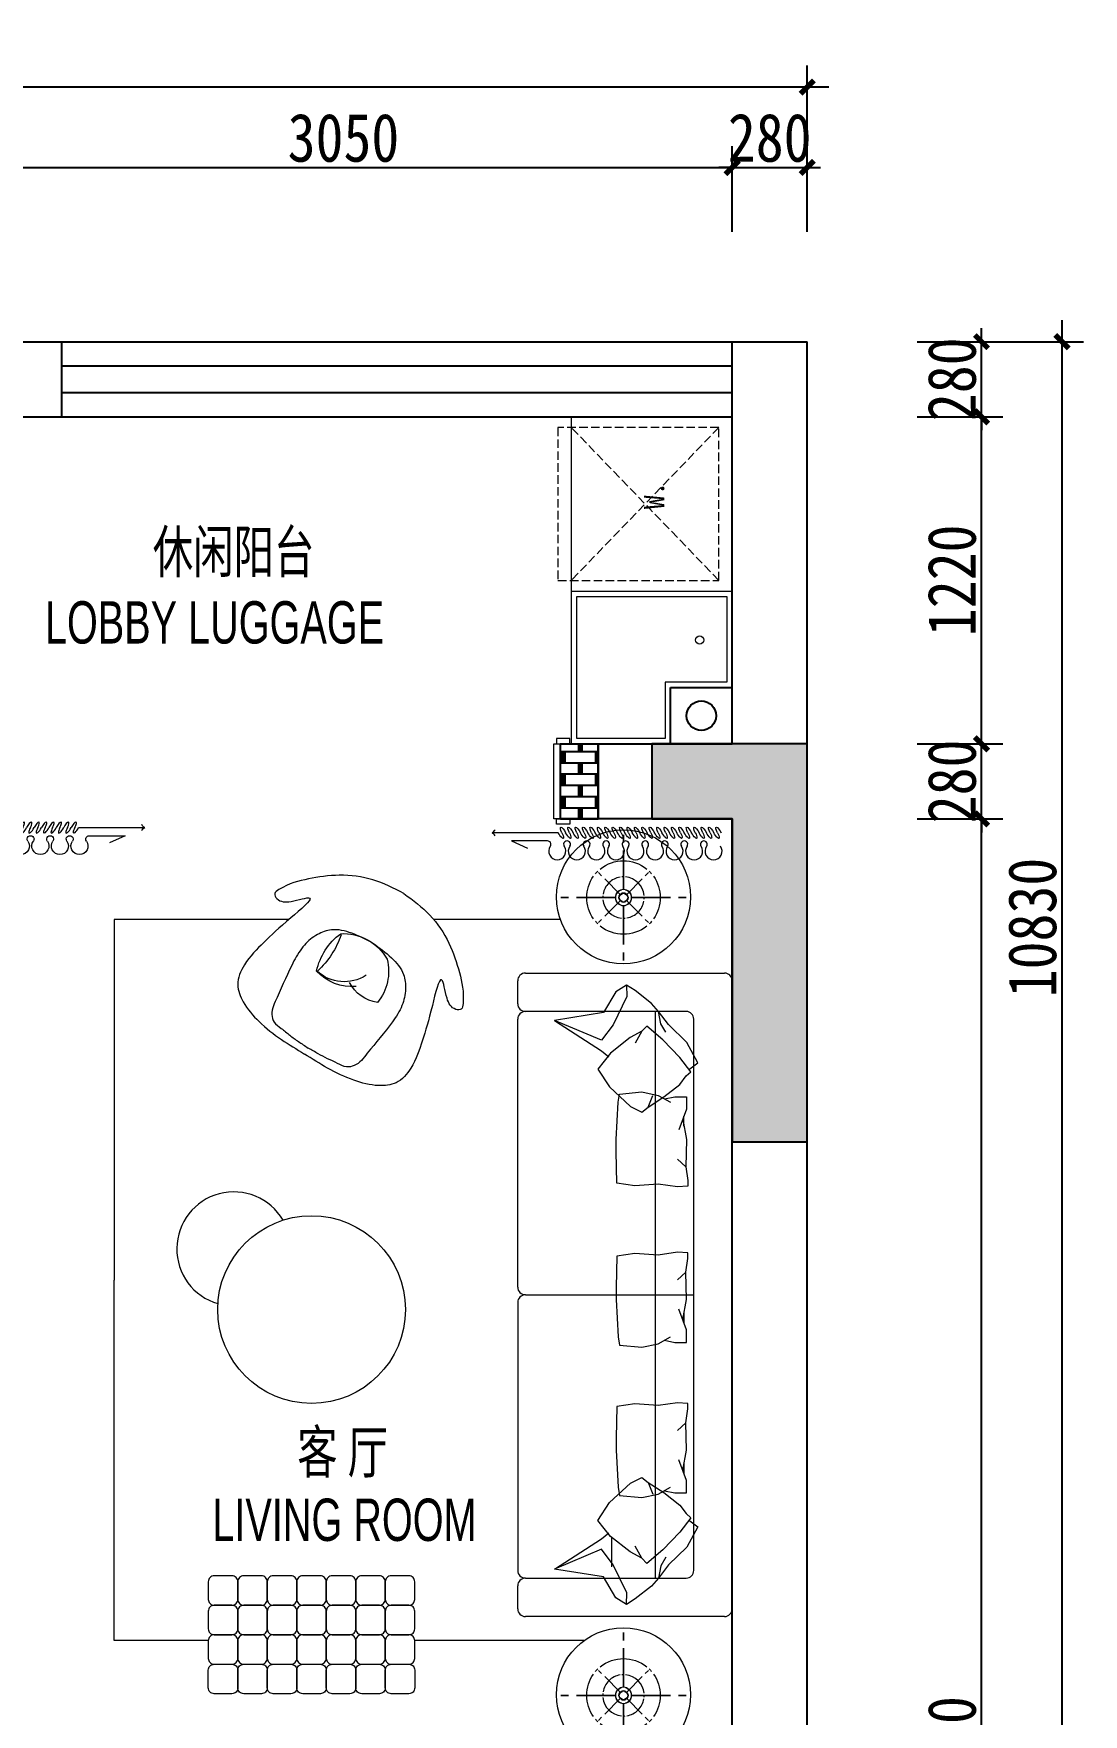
# Model space of a CAD drawing. Header units: millimetres. Extents: x 104198 to 1296755, y -81101 to 81453.
# Drawn here: x 608302 to 612218, y 13890 to 20159 of the extents above; entities that cross this region are included whole.
import ezdxf

# ---------------------------------------------------------------- set-up
doc = ezdxf.new("R2010")
doc.units = ezdxf.units.MM
doc.header["$PDMODE"] = 3
doc.linetypes.add('DASH', pattern=[8.89, 6.35, -2.54])
doc.layers.get('Defpoints').update_dxf_attribs({"color": 250})
for name, color, linetype, lineweight in [('01-PL-墙体柱子', 7, 'Continuous', 35), ('1-洁具', 31, 'Continuous', 15), ('1-活动家具', 51, 'Continuous', 20), ('1-门套', 3, 'Continuous', 13), ('P★01 活动家具', 51, 'Continuous', 0), ('平面文字', 2, 'Continuous', 0)]:
    doc.layers.add(name, color=color, linetype=linetype, lineweight=lineweight)
for name, color, linetype in [('30-PL-平面文字说明', 1, 'Continuous'), ('P-新砌墙体填充', 8, 'Continuous'), ('墙体', 7, 'Continuous'), ('窗户', 1, 'Continuous')]:
    doc.layers.add(name, color=color, linetype=linetype)
doc.styles.add('ROMANT', font='', dxfattribs={"width": 0.7})
doc.styles.add('新宋体', font='', dxfattribs={"width": 0.85})
doc.styles.get('ROMANT').set_extended_font_data('SimSun')
doc.styles.get('新宋体').set_extended_font_data('NSimSun')
doc.dimstyles.new('平面外部尺寸', dxfattribs={"dimtxt": 180, "dimasz": 50, "dimexe": 80, "dimexo": 60, "dimgap": 20, "dimtad": 1, "dimdec": 0, "dimtxsty": '新宋体', "dimblk": 'ARCHTICK', "dimcen": 2.5, "dimdle": 80, "dimclrd": 8, "dimclre": 8, "dimclrt": 1, "dimadec": 0, "dimazin": 0, "dimtfac": 1, "dimtdec": 0, "dimtix": 1, "dimtmove": 2, "dimatfit": 3, "dimldrblk": 'DOT', "dimfxl": 1, "dimarcsym": 0})

# ---------------------------------------------------------------- blocks, each defined once
blk = doc.blocks.new('A$C58F722EE')
at = {"layer": '1-活动家具', "color": 45}
for points in [[(328.7, 525.8), (326.8, 530), (303.4, 561.2), (224.2, 518.1), (153.9, 445.6), (102.7, 406.5)], [(476.2, 366.8), (436.9, 428.2), (387.8, 490.7), (354.6, 515.3), (338.7, 533.3), (282.2, 490.7), (213.5, 423.3), (159.5, 361.9), (180.3, 342.3), (227, 315.3)], [(184, 435.5), (150.5, 415.5), (102.7, 406.5), (71.4, 379.8), (21.2, 316.2), (0, 281.6), (25.7, 240.4), (107.1, 192.4), (137.5, 0), (256.5, 184.6), (279.5, 213.2)], [(180.3, 342.3), (204.9, 295.7), (265, 219.6), (327.6, 169.3), (397.6, 215.9), (473.7, 298.1), (495.8, 342.3), (476.2, 366.8), (430.7, 385.2)], [(0, 281.6), (44.6, 282.7), (155, 229.2), (215.3, 184.6), (137.5, 0)]]:
    blk.add_lwpolyline(points, dxfattribs=at)
blk = doc.blocks.new('A$C7DFD764C')
at = {"layer": '1-活动家具', "color": 45}
blk.add_line((264.7, 237.3), (264.7, 276.3), dxfattribs=at)
for points in [[(239.6, 107.8), (271.9, 78.1), (280, 24.2), (280, 2.7), (239.6, 0), (164.2, 10.8), (72.7, 4.1), (2.9, 14.5), (0, 137.4), (0, 184.8), (8.1, 330.3), (13.5, 362.5)], [(13.5, 362.5), (99.6, 370.6), (164.2, 357.1), (212.7, 330.3)], [(188.5, 343.8), (228.9, 351.9), (274.6, 351.9), (274.6, 303.4), (245, 222.6)], [(259.8, 263), (274.6, 184.8), (271.9, 78.1)]]:
    blk.add_lwpolyline(points, dxfattribs=at)
blk = doc.blocks.new('A$C71DF033E')
at = {"layer": '1-活动家具', "color": 51}
for p, q in [((-200, 28.6), (-200, 771.4)), ((-171.4, 800), (2171.4, 800)), ((2200, 771.4), (2200, 28.6)), ((-56.8, 628.2), (-56.8, 28.6)), ((2028.2, 656.8), (-28.2, 656.8)), ((1000, 28.6), (1000, 656.8)), ((2056.8, 28.6), (2056.8, 628.2)), ((2056.8, 513.6), (-56.8, 513.6)), ((-85.5, 0), (-171.4, 0)), ((971.4, 0), (-28.2, 0)), ((1028.6, 0), (2028.2, 0)), ((2171.4, 0), (2085.5, 0))]:
    blk.add_line(p, q, dxfattribs=at)
for centre, start, end in [((-171.4, 771.4), 90, 180), ((2171.4, 771.4), 0, 90), ((-28.2, 628.2), 90, 180), ((2028.2, 628.2), 0, 90), ((-171.4, 28.6), 180, 270), ((-85.5, 28.6), 270, 0), ((-28.2, 28.6), 180, 270), ((971.4, 28.6), 270, 0), ((1028.6, 28.6), 180, 270), ((2028.2, 28.6), 270, 0), ((2085.5, 28.6), 180, 270), ((2171.4, 28.6), 270, 0)]:
    blk.add_arc(centre, 28.6, start, end, dxfattribs=at)
at = {"layer": '1-活动家具', "color": 45, "xscale": 0.9545454545454546, "yscale": 0.9545454545454546, "zscale": 0.9545454545454546}
blk.add_blockref('A$C58F722EE', (-154.8, 136.7), dxfattribs=at)
at = {"layer": '1-活动家具', "color": 45, "xscale": 0.9545454545454546, "yscale": 0.9545454545454546, "zscale": 0.9545454545454546, "rotation": 90}
blk.add_blockref('A$C7DFD764C', (597.2, 367.3), dxfattribs=at)
at = {"layer": '1-活动家具', "color": 45, "extrusion": (0, 0, -1), "xscale": 0.9545454545454546, "yscale": 0.9545454545454546, "zscale": -0.9545454545454546, "rotation": 90}
for p in [(-841.5, 367.3), (-1402.8, 367.3)]:
    blk.add_blockref('A$C7DFD764C', p, dxfattribs=at)
at = {"layer": '1-活动家具', "color": 45, "extrusion": (0, 0, -1), "xscale": 0.9545454545454546, "yscale": 0.9545454545454546, "zscale": -0.9545454545454546}
blk.add_blockref('A$C58F722EE', (-2154.8, 136.7), dxfattribs=at)
blk = doc.blocks.new('1666')
at = {"layer": '1-活动家具', "color": 45, "ltscale": 5}
for centre, radius, start, end in [((2250075.9, -362085.1), 152.3, 113.56074, 168.44756), ((2249899.3, -362109.3), 200.3, 1.23789, 54.7824), ((2249983.2, -362224), 195.4, 100.29239, 152.73087), ((2249949.7, -362220), 163.1, 72.32499, 148.12113), ((2250035.3, -362018.3), 253.9, 207.24116, 249.11118), ((2249649.9, -362448.9), 355, 33.86641, 62.68413), ((2249901.6, -362056.3), 203.8, 281.77507, 346.19424)]:
    blk.add_arc(centre, radius, start, end, dxfattribs=at)
at = {"layer": '1-活动家具', "ltscale": 5}
for points, knots in [([(2250235.9, -362345), (2250265.6, -362309.6), (2250321.4, -362235.7), (2250365.3, -362106.4), (2250371.7, -361972.4), (2250366, -361886.9), (2250340.1, -361823.3), (2250310.9, -361832.8), (2250294.8, -361856.5), (2250290.6, -361899.5), (2250304.5, -362015.5), (2250208.8, -361838.9), (2250158.9, -361759), (2250089, -361654.5), (2250007.2, -361600.3), (2249916.3, -361616.1), (2249831.7, -361665.6), (2249746.9, -361737.6), (2249697.4, -361795.3), (2249671.4, -361821.5)], [5.65396, 5.65396, 5.65396, 5.65396, 141.724358, 277.954569, 402.825268, 528.431622, 552.045716, 573.751677, 601.480827, 633.32874, 709.222169, 818.204418, 966.871261, 1084.329497, 1168.742778, 1239.964454, 1342.026357, 1457.544961, 1566.541498, 1566.541498, 1566.541498, 1566.541498]), ([(2250061.2, -362183), (2250081.2, -362158.2), (2250118.8, -362111.7), (2250153.8, -362035.7), (2250141.7, -361963.7), (2250109.6, -361901.9), (2250031, -361832.1), (2249944.9, -361776.8), (2249870.4, -361719), (2249818.9, -361722.5), (2249791.2, -361751.7), (2249757.9, -361777.1), (2249725.2, -361808.7), (2249704, -361830.2), (2249692.9, -361841.4)], [0.48085, 0.48085, 0.48085, 0.48085, 95.077258, 177.969679, 236.247801, 304.191277, 380.309086, 541.899859, 614.056748, 645.579862, 683.695229, 728.026387, 770.643301, 817.366627, 817.366627, 817.366627, 817.366627]), ([(2250235.9, -362345), (2250202.9, -362377.2), (2250133.4, -362438.4), (2250007.8, -362491.9), (2249874.6, -362508.4), (2249789, -362509.2), (2249723.6, -362488.2), (2249730.9, -362458.4), (2249753.3, -362440.5), (2249795.9, -362433.1), (2249912.6, -362438.2), (2249729.2, -362356.1), (2249645.8, -362312.4), (2249536.4, -362250.6), (2249476.2, -362173.1), (2249485, -362081.2), (2249528, -361993.1), (2249593.4, -361903.2), (2249647.2, -361849.4), (2249671.4, -361821.5)], [5.65396, 5.65396, 5.65396, 5.65396, 141.724358, 277.954569, 402.825268, 528.431622, 552.045716, 573.751677, 601.480827, 633.32874, 709.222169, 818.204418, 966.871261, 1084.329497, 1168.742778, 1239.964454, 1342.026357, 1457.544961, 1566.541498, 1566.541498, 1566.541498, 1566.541498]), ([(2250061.2, -362183), (2250038, -362204.8), (2249994.5, -362245.7), (2249921.4, -362286.4), (2249848.6, -362279.8), (2249784.6, -362252.4), (2249709.1, -362179.3), (2249647.5, -362097.6), (2249584.2, -362027.7), (2249583.8, -361976.1), (2249610.9, -361946.3), (2249633.6, -361911.1), (2249662.7, -361876.2), (2249682.5, -361853.3), (2249692.9, -361841.4)], [0.48085, 0.48085, 0.48085, 0.48085, 95.077258, 177.969679, 236.247801, 304.191277, 380.309086, 541.899859, 614.056748, 645.579862, 683.695229, 728.026387, 770.643301, 817.366627, 817.366627, 817.366627, 817.366627])]:
    blk.add_open_spline(points, degree=3, knots=knots, dxfattribs=at)
blk = doc.blocks.new('A$C1E15153A')
at = {"layer": '1-活动家具', "color": 51}
for points in [[(0, 320), (0, 380, -0.414214), (20, 400), (80, 400, -0.414214), (100, 380), (100, 320, -0.414214), (80, 300), (20, 300, -0.414214)], [(100, 320), (100, 380, -0.414214), (120, 400), (180, 400, -0.414214), (200, 380), (200, 320, -0.414214), (180, 300), (120, 300, -0.414214)], [(200, 320), (200, 380, -0.414214), (220, 400), (280, 400, -0.414214), (300, 380), (300, 320, -0.414214), (280, 300), (220, 300, -0.414214)], [(300, 320), (300, 380, -0.414214), (320, 400), (380, 400, -0.414214), (400, 380), (400, 320, -0.414214), (380, 300), (320, 300, -0.414214)], [(400, 320), (400, 380, -0.414214), (420, 400), (480, 400, -0.414214), (500, 380), (500, 320, -0.414214), (480, 300), (420, 300, -0.414214)], [(500, 320), (500, 380, -0.414214), (520, 400), (580, 400, -0.414214), (600, 380), (600, 320, -0.414214), (580, 300), (520, 300, -0.414214)], [(600, 320), (600, 380, -0.414214), (620, 400), (680, 400, -0.414214), (700, 380), (700, 320, -0.414214), (680, 300), (620, 300, -0.414214)], [(0, 220), (0, 280, -0.414214), (20, 300), (80, 300, -0.414214), (100, 280), (100, 220, -0.414214), (80, 200), (20, 200, -0.414214)], [(100, 220), (100, 280, -0.414214), (120, 300), (180, 300, -0.414214), (200, 280), (200, 220, -0.414214), (180, 200), (120, 200, -0.414214)], [(200, 220), (200, 280, -0.414214), (220, 300), (280, 300, -0.414214), (300, 280), (300, 220, -0.414214), (280, 200), (220, 200, -0.414214)], [(300, 220), (300, 280, -0.414214), (320, 300), (380, 300, -0.414214), (400, 280), (400, 220, -0.414214), (380, 200), (320, 200, -0.414214)], [(400, 220), (400, 280, -0.414214), (420, 300), (480, 300, -0.414214), (500, 280), (500, 220, -0.414214), (480, 200), (420, 200, -0.414214)], [(500, 220), (500, 280, -0.414214), (520, 300), (580, 300, -0.414214), (600, 280), (600, 220, -0.414214), (580, 200), (520, 200, -0.414214)], [(600, 220), (600, 280, -0.414214), (620, 300), (680, 300, -0.414214), (700, 280), (700, 220, -0.414214), (680, 200), (620, 200, -0.414214)], [(0, 120), (0, 180, -0.414214), (20, 200), (80, 200, -0.414214), (100, 180), (100, 120, -0.414214), (80, 100), (20, 100, -0.414214)], [(100, 120), (100, 180, -0.414214), (120, 200), (180, 200, -0.414214), (200, 180), (200, 120, -0.414214), (180, 100), (120, 100, -0.414214)], [(200, 120), (200, 180, -0.414214), (220, 200), (280, 200, -0.414214), (300, 180), (300, 120, -0.414214), (280, 100), (220, 100, -0.414214)], [(300, 120), (300, 180, -0.414214), (320, 200), (380, 200, -0.414214), (400, 180), (400, 120, -0.414214), (380, 100), (320, 100, -0.414214)], [(400, 120), (400, 180, -0.414214), (420, 200), (480, 200, -0.414214), (500, 180), (500, 120, -0.414214), (480, 100), (420, 100, -0.414214)], [(500, 120), (500, 180, -0.414214), (520, 200), (580, 200, -0.414214), (600, 180), (600, 120, -0.414214), (580, 100), (520, 100, -0.414214)], [(600, 120), (600, 180, -0.414214), (620, 200), (680, 200, -0.414214), (700, 180), (700, 120, -0.414214), (680, 100), (620, 100, -0.414214)], [(0, 80), (0, 20, 0.414214), (20, 0), (80, 0, 0.414214), (100, 20), (100, 80, 0.414214), (80, 100), (20, 100, 0.414214)], [(100, 80), (100, 20, 0.414214), (120, 0), (180, 0, 0.414214), (200, 20), (200, 80, 0.414214), (180, 100), (120, 100, 0.414214)], [(200, 80), (200, 20, 0.414214), (220, 0), (280, 0, 0.414214), (300, 20), (300, 80, 0.414214), (280, 100), (220, 100, 0.414214)], [(300, 80), (300, 20, 0.414214), (320, 0), (380, 0, 0.414214), (400, 20), (400, 80, 0.414214), (380, 100), (320, 100, 0.414214)], [(400, 80), (400, 20, 0.414214), (420, 0), (480, 0, 0.414214), (500, 20), (500, 80, 0.414214), (480, 100), (420, 100, 0.414214)], [(500, 80), (500, 20, 0.414214), (520, 0), (580, 0, 0.414214), (600, 20), (600, 80, 0.414214), (580, 100), (520, 100, 0.414214)], [(600, 80), (600, 20, 0.414214), (620, 0), (680, 0, 0.414214), (700, 20), (700, 80, 0.414214), (680, 100), (620, 100, 0.414214)]]:
    blk.add_lwpolyline(points, format="xyb", close=True, dxfattribs=at)
blk = doc.blocks.new('A$C475D17D9')
at = {"layer": '1-洁具', "color": 8, "linetype": 'DASH', "ltscale": 5}
for p, q in [((560, 600), (-10, 50)), ((-10, 600), (560, 50))]:
    blk.add_line(p, q, dxfattribs=at)
at = {"layer": '1-洁具'}
blk.add_lwpolyline([(600, 50), (600, 650), (-50, 650), (-50, 50)], close=True, dxfattribs=at)
at = {"layer": '1-洁具', "color": 8, "linetype": 'DASH', "ltscale": 5}
blk.add_lwpolyline([(560, 0), (560, 600), (-10, 600), (-10, 0)], close=True, dxfattribs=at)
blk = doc.blocks.new('WERAWERAWE')
at = {"color": 250, "linetype": 'Continuous'}
for p, q in [((106863.5, -18799.3), (106863.5, -18775)), ((106863.5, -18775), (106863.5, -18799.3)), ((106863.5, -18944.5), (106863.5, -18823.6)), ((106863.5, -18823.6), (106863.5, -18944.5)), ((106805.5, -18911.4), (106853.6, -18959.5)), ((106669.1, -18969.4), (106693.4, -18969.4)), ((106693.4, -18969.4), (106669.1, -18969.4)), ((106717.7, -18969.4), (106838.6, -18969.4)), ((106838.6, -18969.4), (106717.7, -18969.4)), ((106863.5, -19115.3), (106863.5, -18994.4)), ((106863.5, -18994.4), (106863.5, -19115.3)), ((106873.5, -18979.4), (106921.6, -19027.5)), ((106888.5, -18969.4), (107009.4, -18969.4)), ((107009.4, -18969.4), (106888.5, -18969.4)), ((107058, -18969.4), (107033.7, -18969.4)), ((107033.7, -18969.4), (107058, -18969.4)), ((106931.2, -19037.1), (106940.9, -19046.8)), ((106863.5, -19163.9), (106863.5, -19139.6)), ((106863.5, -19139.6), (106863.5, -19163.9))]:
    blk.add_line(p, q, dxfattribs=at)
at = {"color": 8, "linetype": 'Continuous'}
for p, q in [((106786.2, -18892.1), (106795.9, -18901.8)), ((106795.9, -18901.8), (106786.2, -18892.1)), ((106931.2, -18901.8), (106940.9, -18892.1)), ((106940.9, -18892.1), (106931.2, -18901.8)), ((106853.6, -18959.5), (106805.5, -18911.4)), ((106873.5, -18959.5), (106921.6, -18911.4)), ((106921.6, -18911.4), (106873.5, -18959.5)), ((106805.5, -19027.5), (106853.6, -18979.4)), ((106853.6, -18979.4), (106805.5, -19027.5)), ((106921.6, -19027.5), (106873.5, -18979.4)), ((106786.2, -19046.8), (106795.9, -19037.1)), ((106795.9, -19037.1), (106786.2, -19046.8)), ((106940.9, -19046.8), (106931.2, -19037.1))]:
    blk.add_line(p, q, dxfattribs=at)
for major_axis, start_param, end_param in [((111.3, 24.3), 2.125594, 2.22504), ((111.3, 24.3), 2.125594, 2.22504), ((113.9, 0), 0.888609, 2.25296), ((-111.2, 24.8), 4.06263, 4.162076), ((-111.2, 24.8), 4.06263, 4.162076), ((-113.9, 0.4), -0.613826, 0.003279), ((113.9, 0.4), -0.003338, 0.613767), ((113.9, 0.4), 3.138263, 3.755368), ((12.5, 0.1), 1.791898, 2.9004), ((-12.5, 0.1), 0.240329, 1.348832), ((-12.5, 0.1), 3.382057, 4.49056), ((12.5, 0.1), -1.349407, -0.240905), ((-113.9, 0.4), 2.527791, 3.144896), ((-111.3, 24.5), 0.918242, 1.017688), ((-111.3, 24.5), 0.918242, 1.017688), ((111.2, 24.6), -1.01888, -0.919434), ((111.2, 24.6), -1.01888, -0.919434), ((113.9, 0), 4.03019, 5.394541)]:
    blk.add_ellipse((106863.5, -18969.4), major_axis=major_axis, ratio=1, start_param=start_param, end_param=end_param, dxfattribs=at)
at = {"color": 250, "linetype": 'Continuous', "extrusion": (0, 0, -1)}
for major_axis, start_param, end_param in [((45.3, 45.3), 4.030214, 5.394564), ((45.3, 45.3), -0.801005, -0.701559), ((45.3, 45.3), -0.801005, -0.701559), ((45.3, 45.3), -0.617105, 0), ((46, 44.7), -0.014483, 0.602622), ((45.3, 45.3), 3.843152, 3.942598), ((45.3, 45.3), 3.843152, 3.942598), ((46, 44.7), 3.127109, 3.744214), ((45.3, 45.3), 0.888621, 2.252972), ((45.3, 45.3), 0.701559, 0.801005), ((45.3, 45.3), 0.701559, 0.801005), ((45.3, 45.3), 2.524488, 3.141593), ((45.3, 45.3), 2.340587, 2.440033), ((45.3, 45.3), 2.340587, 2.440033)]:
    blk.add_ellipse((106863.5, -18969.4), major_axis=major_axis, ratio=1, start_param=start_param, end_param=end_param, dxfattribs=at)
at = {"color": 250, "linetype": 'Continuous'}
for major_axis, start_param, end_param in [((-24.9, 0), 3.141593, 9.424778), ((24.9, 0.3), 1.789211, 2.897713), ((-24.9, 0.3), 3.385683, 4.494186), ((-24.9, 0.3), 0.243913, 1.352416), ((24.9, 0.3), -1.352603, -0.2441)]:
    blk.add_ellipse((106863.5, -18969.4), major_axis=major_axis, ratio=1, start_param=start_param, end_param=end_param, dxfattribs=at)
at = {"color": 8, "linetype": 'Continuous', "extrusion": (0, 0, -1)}
for major_axis, start_param, end_param in [((10.2, 9.6), 4.712363, 10.995548), ((9.91, 9.91), 3.372739, 4.481242), ((9.91, 9.91), -1.33965, -0.231147), ((9.91, 9.91), 1.801943, 2.910446), ((9.91, 9.91), 0.231147, 1.33965)]:
    blk.add_ellipse((106863.5, -18969.4), major_axis=major_axis, ratio=1, start_param=start_param, end_param=end_param, dxfattribs=at)
blk = doc.blocks.new('A$C4F0320F4')
at = {"color": 32}
for p, q in [((1090.8, 70.9), (1008.9, 108.2)), ((849, 28.9), (1192, 28.9)), ((904.5, 70.9), (1090.8, 70.9))]:
    blk.add_line(p, q, dxfattribs=at)
for centre, start, end in [((1208.4, 61), 206.81775, 243.02693), ((1208.4, -3.3), 116.97307, 153.18225)]:
    blk.add_arc(centre, 36.1, start, end, dxfattribs=at)
for centre, major_axis, start_param, end_param in [((44.2, 124.5), (31.3, 31.3), 0.785455, 2.971795), ((44.2, 124.5), (31.3, 31.3), 4.8823, 7.06864), ((94.8, 88.7), (-12.6, 12.6), 0.169911, 2.356251)]:
    blk.add_ellipse(centre, major_axis=major_axis, ratio=1, start_param=start_param, end_param=end_param, dxfattribs=at)
at = {"color": 32, "linetype": 'ByBlock'}
for centre, major_axis, start_param, end_param in [((94.5, 88.7), (-12.6, 12.6), 2.356251, 4.542591), ((145.1, 124.5), (31.3, 31.3), 0.785455, 2.971795), ((145.1, 124.5), (-31.3, 31.3), 3.311504, 5.497844), ((195.8, 88.7), (12.6, 12.6), 1.740708, 6.113388), ((246.4, 124.5), (31.3, 31.3), 0.785455, 2.971795), ((246.4, 124.5), (31.3, 31.3), 4.8823, 7.06864), ((297, 88.7), (-12.6, 12.6), 0.169911, 4.542591), ((347.6, 124.5), (-31.3, 31.3), -0.785341, 1.400999), ((347.6, 124.5), (31.3, 31.3), 4.8823, 7.06864), ((398.3, 88.7), (12.6, 12.6), 1.740708, 6.113388), ((448.9, 124.5), (31.3, 31.3), 0.785455, 2.971795), ((448.9, 124.5), (31.3, 31.3), 4.8823, 7.06864), ((499.5, 88.7), (-12.6, 12.6), 0.169911, 2.356251), ((499.5, 88.7), (-12.6, 12.6), 2.356251, 4.542591), ((550.1, 124.5), (31.3, 31.3), 0.785455, 2.971795), ((550.1, 124.5), (-31.3, 31.3), 3.311504, 5.497844), ((600.8, 88.7), (12.6, 12.6), 1.740708, 6.113388), ((651.4, 124.5), (31.3, 31.3), 0.785455, 2.971795), ((651.4, 124.5), (31.3, 31.3), 4.8823, 7.06864), ((702, 88.7), (12.6, 12.6), 1.740708, 6.113388), ((752.6, 124.5), (31.3, 31.3), 0.785455, 2.971795), ((752.6, 124.5), (31.3, 31.3), 4.8823, 7.06864), ((803.3, 88.7), (-12.6, 12.6), 0.169911, 4.542591), ((853.9, 124.5), (-31.3, 31.3), -0.785341, 1.400999), ((853.9, 124.5), (31.3, 31.3), 4.8823, 7.06864), ((904.5, 88.7), (-12.6, 12.6), 0.169911, 2.356251)]:
    blk.add_ellipse(centre, major_axis=major_axis, ratio=1, start_param=start_param, end_param=end_param, dxfattribs=at)
at = {"color": 32, "extrusion": (0, 0, -1)}
for centre, start_param, end_param in [((14.1, 28.9), 1.716714, 4.858306), ((33.3, 28.9), -1.424879, 1.716714), ((52.5, 28.9), 1.716714, 4.858306), ((71.7, 28.9), -1.424879, 1.716714), ((90.9, 28.9), 1.716714, 4.858306), ((110.1, 28.9), -1.424879, 1.716714), ((129.2, 28.9), 1.716714, 4.858306), ((148.4, 28.9), -1.424879, 1.716714), ((167.6, 28.9), 1.716714, 4.858306), ((186.8, 28.9), -1.424879, 1.716714), ((206, 28.9), 1.716714, 4.858306), ((225.2, 28.9), -1.424879, 1.716714), ((244.4, 28.9), 1.716714, 4.858306), ((263.6, 28.9), -1.424879, 1.716714), ((282.8, 28.9), 1.716714, 4.858306), ((302, 28.9), -1.424879, 1.716714), ((321.2, 28.9), 1.716714, 4.858306), ((340.4, 28.9), -1.424879, 1.716714), ((359.6, 28.9), 1.716714, 4.858306), ((378.8, 28.9), -1.424879, 1.716714), ((397.9, 28.9), 1.716714, 4.858306), ((417.1, 28.9), -1.424879, 1.716714), ((436.3, 28.9), 1.716714, 4.858306), ((455.5, 28.9), -1.424879, 1.716714), ((474.7, 28.9), 1.716714, 4.858306), ((493.9, 28.9), -1.424879, 1.716714), ((513.1, 28.9), 1.716714, 4.858306), ((532.3, 28.9), -1.424879, 1.716714), ((551.5, 28.9), 1.716714, 4.858306), ((570.7, 28.9), -1.424879, 1.716714), ((589.9, 28.9), 1.716714, 4.858306), ((609.1, 28.9), -1.424879, 1.716714), ((628.3, 28.9), 1.716714, 4.858306), ((647.5, 28.9), -1.424879, 1.716714), ((666.6, 28.9), 1.716714, 4.858306), ((685.8, 28.9), -1.424879, 1.716714), ((705, 28.9), 1.716714, 4.858306), ((724.2, 28.9), -1.424879, 1.716714), ((743.4, 28.9), 1.716714, 4.858306), ((762.6, 28.9), -1.424879, 1.716714), ((781.8, 28.9), 1.716714, 4.858306), ((801, 28.9), -1.424879, 1.716714), ((820.2, 28.9), 1.716714, 4.858306), ((839.4, 28.9), -1.424879, 1.716714)]:
    blk.add_ellipse(centre, major_axis=(-16.5, 28.6), ratio=0.254545, start_param=start_param, end_param=end_param, dxfattribs=at)
blk = doc.blocks.new('_ArchTick')
at = {"color": 2, "linetype": 'ByBlock', "const_width": 0.4}
blk.add_lwpolyline([(-0.5, -0.5), (0.5, 0.5)], dxfattribs=at)
blk = doc.blocks.new('*D1064')
at = {"layer": '30-PL-平面文字说明', "color": 8, "lineweight": -2, "transparency": 16777216}
for p, q in [((579546, 10190.1), (579546, 17310.1)), ((579306, 17230.1), (579626, 17230.1)), ((579306, 10270.1), (579626, 10270.1))]:
    blk.add_line(p, q, dxfattribs=at)
at = {"layer": 'Defpoints', "color": 0, "transparency": 16777216}
for p in [(579246, 17230.1), (579546, 17230.1), (579246, 10270.1)]:
    blk.add_point(p, dxfattribs=at)
at = {"layer": '30-PL-平面文字说明', "color": 8, "lineweight": -2, "transparency": 16777216, "xscale": 50, "yscale": 50, "zscale": 50}
for p, rotation in [((579546, 17230.1), 90), ((579546, 10270.1), 270)]:
    blk.add_blockref('_ArchTick', p, dxfattribs=dict(at, rotation=rotation))
at = {"layer": '30-PL-平面文字说明', "color": 1, "transparency": 16777216, "insert": (579436, 13750.1), "char_height": 180, "attachment_point": 5, "rotation": 90, "style": '新宋体'}
blk.add_mtext('6960', dxfattribs=at)
blk = doc.blocks.new('_Dot')
at = {"color": 2, "linetype": 'ByBlock', "lineweight": -2}
blk.add_line((-0.5, 0), (-1, 0), dxfattribs=at)
at = {"color": 2, "linetype": 'ByBlock', "const_width": 0.5}
blk.add_lwpolyline([(-0.25, 0, 1), (0.25, 0, 1)], format="xyb", close=True, dxfattribs=at)
blk = doc.blocks.new('*D1065')
at = {"layer": '30-PL-平面文字说明', "color": 8, "lineweight": -2, "transparency": 16777216}
for p, q in [((579546, 17510.1), (579546, 17560.1)), ((579306, 17510.1), (579626, 17510.1)), ((579546, 17230.1), (579546, 17510.1)), ((579306, 17230.1), (579626, 17230.1)), ((579546, 17230.1), (579546, 17180.1))]:
    blk.add_line(p, q, dxfattribs=at)
at = {"layer": 'Defpoints', "color": 0, "transparency": 16777216}
for p in [(579246, 17510.1), (579546, 17510.1), (579246, 17230.1)]:
    blk.add_point(p, dxfattribs=at)
at = {"layer": '30-PL-平面文字说明', "color": 8, "lineweight": -2, "transparency": 16777216, "xscale": 50, "yscale": 50, "zscale": 50}
for p, rotation in [((579546, 17510.1), 270), ((579546, 17230.1), 90)]:
    blk.add_blockref('_ArchTick', p, dxfattribs=dict(at, rotation=rotation))
at = {"layer": '30-PL-平面文字说明', "color": 1, "transparency": 16777216, "insert": (579436, 17370.1), "char_height": 180, "attachment_point": 5, "rotation": 90, "style": '新宋体'}
blk.add_mtext('280', dxfattribs=at)
blk = doc.blocks.new('*D1066')
at = {"layer": '30-PL-平面文字说明', "color": 8, "lineweight": -2, "transparency": 16777216}
for p, q in [((579546, 17430.1), (579546, 18810.1)), ((579306, 18730.1), (579626, 18730.1)), ((579306, 17510.1), (579626, 17510.1))]:
    blk.add_line(p, q, dxfattribs=at)
at = {"layer": 'Defpoints', "color": 0, "transparency": 16777216}
for p in [(579246, 18730.1), (579546, 18730.1), (579246, 17510.1)]:
    blk.add_point(p, dxfattribs=at)
at = {"layer": '30-PL-平面文字说明', "color": 8, "lineweight": -2, "transparency": 16777216, "xscale": 50, "yscale": 50, "zscale": 50}
for p, rotation in [((579546, 18730.1), 90), ((579546, 17510.1), 270)]:
    blk.add_blockref('_ArchTick', p, dxfattribs=dict(at, rotation=rotation))
at = {"layer": '30-PL-平面文字说明', "color": 1, "transparency": 16777216, "insert": (579436, 18120.1), "char_height": 180, "attachment_point": 5, "rotation": 90, "style": '新宋体'}
blk.add_mtext('1220', dxfattribs=at)
blk = doc.blocks.new('*D1067')
at = {"layer": '30-PL-平面文字说明', "color": 8, "lineweight": -2, "transparency": 16777216}
for p, q in [((579546, 19010.1), (579546, 19060.1)), ((579306, 19010.1), (579626, 19010.1)), ((579546, 18730.1), (579546, 19010.1)), ((579306, 18730.1), (579626, 18730.1)), ((579546, 18730.1), (579546, 18680.1))]:
    blk.add_line(p, q, dxfattribs=at)
at = {"layer": 'Defpoints', "color": 0, "transparency": 16777216}
for p in [(579246, 19010.1), (579546, 19010.1), (579246, 18730.1)]:
    blk.add_point(p, dxfattribs=at)
at = {"layer": '30-PL-平面文字说明', "color": 8, "lineweight": -2, "transparency": 16777216, "xscale": 50, "yscale": 50, "zscale": 50}
for p, rotation in [((579546, 19010.1), 270), ((579546, 18730.1), 90)]:
    blk.add_blockref('_ArchTick', p, dxfattribs=dict(at, rotation=rotation))
at = {"layer": '30-PL-平面文字说明', "color": 1, "transparency": 16777216, "insert": (579436, 18870.1), "char_height": 180, "attachment_point": 5, "rotation": 90, "style": '新宋体'}
blk.add_mtext('280', dxfattribs=at)
blk = doc.blocks.new('*D1068')
at = {"layer": '30-PL-平面文字说明', "color": 8, "lineweight": -2, "transparency": 16777216}
for p, q in [((579846, 19090.1), (579846, 8100.1)), ((579306, 19010.1), (579926, 19010.1)), ((579306, 8180.1), (579926, 8180.1))]:
    blk.add_line(p, q, dxfattribs=at)
at = {"layer": 'Defpoints', "color": 0, "transparency": 16777216}
for p in [(579246, 19010.1), (579246, 8180.1), (579846, 8180.1)]:
    blk.add_point(p, dxfattribs=at)
at = {"layer": '30-PL-平面文字说明', "color": 8, "lineweight": -2, "transparency": 16777216, "xscale": 50, "yscale": 50, "zscale": 50}
for p, rotation in [((579846, 19010.1), 90), ((579846, 8180.1), 270)]:
    blk.add_blockref('_ArchTick', p, dxfattribs=dict(at, rotation=rotation))
at = {"layer": '30-PL-平面文字说明', "color": 1, "transparency": 16777216, "insert": (579736, 16825.1), "char_height": 180, "attachment_point": 5, "rotation": 90, "style": '新宋体'}
blk.add_mtext('10830', dxfattribs=at)
blk = doc.blocks.new('*D1073')
at = {"layer": '30-PL-平面文字说明', "color": 8, "lineweight": -2, "transparency": 16777216}
for p, q in [((575566, 19420.1), (575566, 19740.1)), ((578616, 19420.1), (578616, 19740.1)), ((575486, 19660.1), (578696, 19660.1))]:
    blk.add_line(p, q, dxfattribs=at)
at = {"layer": 'Defpoints', "color": 0, "transparency": 16777216}
for p in [(578616, 19660.1), (575566, 19360.1), (578616, 19360.1)]:
    blk.add_point(p, dxfattribs=at)
at = {"layer": '30-PL-平面文字说明', "color": 8, "lineweight": -2, "transparency": 16777216, "xscale": 50, "yscale": 50, "zscale": 50, "rotation": 180}
blk.add_blockref('_ArchTick', (575566, 19660.1), dxfattribs=at)
at = {"layer": '30-PL-平面文字说明', "color": 8, "lineweight": -2, "transparency": 16777216, "xscale": 50, "yscale": 50, "zscale": 50}
blk.add_blockref('_ArchTick', (578616, 19660.1), dxfattribs=at)
at = {"layer": '30-PL-平面文字说明', "color": 1, "transparency": 16777216, "insert": (577166, 19770.1), "char_height": 180, "attachment_point": 5, "style": '新宋体'}
blk.add_mtext('3050', dxfattribs=at)
blk = doc.blocks.new('*D1074')
at = {"layer": '30-PL-平面文字说明', "color": 8, "lineweight": -2, "transparency": 16777216}
for p, q in [((578616, 19420.1), (578616, 19740.1)), ((578896, 19420.1), (578896, 19740.1)), ((578616, 19660.1), (578566, 19660.1)), ((578616, 19660.1), (578896, 19660.1)), ((578896, 19660.1), (578946, 19660.1))]:
    blk.add_line(p, q, dxfattribs=at)
at = {"layer": 'Defpoints', "color": 0, "transparency": 16777216}
for p in [(578896, 19660.1), (578616, 19360.1), (578896, 19360.1)]:
    blk.add_point(p, dxfattribs=at)
at = {"layer": '30-PL-平面文字说明', "color": 8, "lineweight": -2, "transparency": 16777216, "xscale": 50, "yscale": 50, "zscale": 50}
blk.add_blockref('_ArchTick', (578616, 19660.1), dxfattribs=at)
at = {"layer": '30-PL-平面文字说明', "color": 8, "lineweight": -2, "transparency": 16777216, "xscale": 50, "yscale": 50, "zscale": 50, "rotation": 180}
blk.add_blockref('_ArchTick', (578896, 19660.1), dxfattribs=at)
at = {"layer": '30-PL-平面文字说明', "color": 1, "transparency": 16777216, "insert": (578756, 19770.1), "char_height": 180, "attachment_point": 5, "style": '新宋体'}
blk.add_mtext('280', dxfattribs=at)
blk = doc.blocks.new('*D1075')
at = {"layer": '30-PL-平面文字说明', "color": 8, "lineweight": -2, "transparency": 16777216}
for p, q in [((569386, 19420.1), (569386, 20040.1)), ((578896, 19420.1), (578896, 20040.1)), ((578976, 19960.1), (569306, 19960.1))]:
    blk.add_line(p, q, dxfattribs=at)
at = {"layer": 'Defpoints', "color": 0, "transparency": 16777216}
for p in [(569386, 19960.1), (569386, 19360.1), (578896, 19360.1)]:
    blk.add_point(p, dxfattribs=at)
at = {"layer": '30-PL-平面文字说明', "color": 8, "lineweight": -2, "transparency": 16777216, "xscale": 50, "yscale": 50, "zscale": 50, "rotation": 180}
blk.add_blockref('_ArchTick', (569386, 19960.1), dxfattribs=at)
at = {"layer": '30-PL-平面文字说明', "color": 8, "lineweight": -2, "transparency": 16777216, "xscale": 50, "yscale": 50, "zscale": 50}
blk.add_blockref('_ArchTick', (578896, 19960.1), dxfattribs=at)
at = {"layer": '30-PL-平面文字说明', "color": 1, "transparency": 16777216, "insert": (574141, 20070.1), "char_height": 180, "attachment_point": 5, "style": '新宋体'}
blk.add_mtext('9510', dxfattribs=at)
blk = doc.blocks.new('dfgdfgsd')
at = {"layer": '01-PL-墙体柱子', "lineweight": -2, "ltscale": 10}
blk.add_hatch(color=8, dxfattribs=at).paths.add_polyline_path([(578896, 17510.1), (578616, 17510.1), (578316, 17510.1), (578316, 17230.1), (578616, 17230.1), (578616, 16025.1), (578896, 16025.1)])
at = {"layer": 'P-新砌墙体填充', "lineweight": -3}
h = blk.add_hatch(dxfattribs=at)
h.set_pattern_fill('BRSTONE', color=256, scale=5, style=0)
h.set_pattern_definition([(0, (577976, 17230.093), (9e-15, 41.91), []), (90, (578090.3, 17230.09), (-63.5, 41.91), [41.91, -41.91]), (90, (578077.6, 17230.09), (-63.5, 41.91), [41.91, -41.91]), (0, (578090.3, 17237.078), (63.5, 41.91), [-114.3, 12.7]), (0, (578090.3, 17244.063), (63.5, 41.91), [-114.3, 12.7]), (0, (578090.3, 17251.048), (63.5, 41.91), [-114.3, 12.7]), (0, (578090.3, 17258.033), (63.5, 41.91), [-114.3, 12.7]), (0, (578090.3, 17265.018), (63.5, 41.91), [-114.3, 12.7])])
h.paths.add_polyline_path([(578116, 17510.1), (577976, 17510.1), (577976, 17230.1), (578116, 17230.1)])
at = {"color": 5}
blk.add_lwpolyline([(578116, 17230.1), (577976, 17230.1), (577976, 17510.1), (578116, 17510.1)], close=True, dxfattribs=at)
at = {"layer": '01-PL-墙体柱子', "color": 8, "lineweight": -2, "ltscale": 10}
blk.add_lwpolyline([(578896, 17510.1), (578616, 17510.1), (578316, 17510.1), (578316, 17230.1), (578616, 17230.1), (578616, 16025.1), (578896, 16025.1)], close=True, dxfattribs=at)
at = {"layer": '1-门套'}
blk.add_lwpolyline([(577951, 17500.1), (577951, 17510.1), (577976, 17510.1), (577976, 17230.1), (577951, 17230.1), (577951, 17410.1), (577951, 17410.1), (577951, 17500.1), (577951, 17500.1)], dxfattribs=at)
for points in [[(577961, 17510.1), (578011, 17510.1), (578011, 17530.1), (577961, 17530.1)], [(577961, 17230.1), (578011, 17230.1), (578011, 17210.1), (577961, 17210.1)]]:
    blk.add_lwpolyline(points, close=True, dxfattribs=at)
at = {"layer": 'P★01 活动家具'}
blk.add_lwpolyline([(578016, 17510.1), (578616, 17510.1), (578616, 18730.1), (578016, 18730.1)], close=True, dxfattribs=at)
at = {"layer": 'P★01 活动家具', "color": 251}
blk.add_lwpolyline([(578596, 18060.1), (578596, 17740.1), (578366, 17740.1), (578366, 17530.1), (578036, 17530.1), (578036, 18060.1)], close=True, dxfattribs=at)
at = {"layer": 'P★01 活动家具'}
for points in [[(576962.9, 16855.1), (576311, 16855.1), (576311, 15510.1)], [(577975.1, 16855.1), (577502.5, 16855.1)], [(576662, 14165.1), (576311, 14165.1), (576311, 15510.1)], [(578166, 14550.3), (578166, 14440.3)], [(578062.8, 14165.1), (577432, 14165.1)]]:
    blk.add_lwpolyline(points, dxfattribs=at)
at = {"layer": 'P★01 活动家具', "color": 251}
blk.add_circle((578494.7, 17897.5), 15, dxfattribs=at)
at = {"layer": 'P★01 活动家具'}
for centre, radius in [((578210.5, 16939.2), 250), ((577047, 15400.1), 350), ((578210.5, 13963.4), 250)]:
    blk.add_circle(centre, radius, dxfattribs=at)
blk.add_arc((576756.9, 15626.5), 212.6, 30.22291, 253.83691, dxfattribs=at)
at = {"layer": '墙体', "color": 7}
for p, q in [((575316, 19010.1), (576116, 19010.1)), ((576116, 18730.1), (576116, 19010.1)), ((578616, 19010.1), (578896, 19010.1)), ((578616, 18730.1), (578616, 19010.1)), ((578896, 9990.1), (578896, 19010.1)), ((575566, 18730.1), (576116, 18730.1)), ((578616, 17510.1), (578616, 18730.1)), ((578116, 17230.1), (578116, 17510.1)), ((578116, 17510.1), (578616, 17510.1)), ((578616, 17230.1), (578116, 17230.1)), ((578616, 10270.1), (578616, 17230.1)), ((578616, 10270.1), (578616, 17230.1))]:
    blk.add_line(p, q, dxfattribs=at)
at = {"layer": '墙体', "color": 251}
for p, q in [((576116, 18920.1), (578616, 18920.1)), ((576116, 18820.1), (578616, 18820.1)), ((578386, 17510.1), (578386, 17720.1)), ((578386, 17720.1), (578616, 17720.1))]:
    blk.add_line(p, q, dxfattribs=at)
at = {"layer": '墙体', "color": 1}
blk.add_circle((578501, 17615.1), 55, dxfattribs=at)
at = {"layer": '窗户', "color": 1}
for p, q in [((576116, 19010.1), (578616, 19010.1)), ((576116, 18730.1), (578616, 18730.1))]:
    blk.add_line(p, q, dxfattribs=at)
at = {"layer": 'P★01 活动家具', "rotation": 270}
for name, p in [('A$C475D17D9', (577966, 18680.1)), ('A$C71DF033E', (577816, 16455.2))]:
    blk.add_blockref(name, p, dxfattribs=at)
at = {"layer": 'P★01 活动家具'}
for name, p, xscale, yscale, zscale, rotation in [('A$C4F0320F4', (575566.5, 17218.6), -0.7199999999720603, 0.7199999999720603, 0.7200000000000001, 180), ('A$C4F0320F4', (578578.4, 17199.3), 0.7199999999720603, 0.7200000000011642, 0.7200000000000001, 180), ('1666', (-1319219.2, -848988), -0.9147599999687149, 0.9147599999996601, 0.9147599999998304, 195.3925770439261)]:
    blk.add_blockref(name, p, dxfattribs=dict(at, xscale=xscale, yscale=yscale, zscale=zscale, rotation=rotation))
for name, p, xscale, yscale, zscale in [('WERAWERAWE', (706911.3, 39782.6), -1.204346879967488, 1.204346879996592, 1.20434688), ('A$C1E15153A', (577432, 13967.1), -1.099999999976717, 1.099999999998545, 1.100000000000001), ('WERAWERAWE', (706911.3, 36806.8), -1.204346879967488, 1.204346879996592, 1.20434688)]:
    blk.add_blockref(name, p, dxfattribs=dict(at, xscale=xscale, yscale=yscale, zscale=zscale))
at = {"layer": 'P★01 活动家具', "insert": (578160.8, 18385.7), "char_height": 75.6, "width": 9105.872, "attachment_point": 1, "rotation": 90}
blk.add_mtext('{\\fSTSong|b0|i0|c134|p2;\\PW.}', dxfattribs=at)
at = {"layer": '平面文字', "char_height": 157.895, "width": 40937.329, "style": 'ROMANT'}
for s, insert, attachment_point in [('{\\fMicrosoft YaHei|b0|i0|c134|p34;休闲阳台}', (576454.8, 18305.8), 1), ('{\\fﾾﾭﾵﾩWﾷﾱﾷￂﾺￚ|b0|i0|c134|p49;LOBBY LUGGAGE}', (576052.6, 18042.2), 1), ('{\\fMicrosoft YaHei|b0|i0|c134|p34;客 厅}', (577332.4, 14948), 3), ('{\\fﾾﾭﾵﾩWﾷﾱﾷￂﾺￚ|b0|i0|c134|p49;LIVING ROOM}', (577662.5, 14694.9), 3)]:
    blk.add_mtext(s, dxfattribs=dict(at, insert=insert, attachment_point=attachment_point))
at = {"layer": '30-PL-平面文字说明', "color": 251}
for base, p1, p2, picture, middle in [((569386, 19960.1), (578896, 19360.1), (569386, 19360.1), '*D1075', (574141, 20070.1)), ((578896, 19660.1), (578616, 19360.1), (578896, 19360.1), '*D1074', (578756, 19770.1))]:
    dim = blk.add_linear_dim(base=base, p1=p1, p2=p2, dimstyle='平面外部尺寸', dxfattribs=at)
    dim.commit()
    dim.dimension.update_dxf_attribs({"geometry": picture, "text_midpoint": middle})
dim = blk.add_linear_dim(base=(578616, 19660.1), p1=(575566, 19360.1), p2=(578616, 19360.1), dimstyle='平面外部尺寸', dxfattribs=at)
dim.commit()
dim.dimension.update_dxf_attribs({"geometry": '*D1073', "text_midpoint": (577166, 19770.1), "dimtype": 128})
dim = blk.add_linear_dim(base=(579846, 8180.1), p1=(579246, 19010.1), p2=(579246, 8180.1), angle=90, dimstyle='平面外部尺寸', dxfattribs=at)
dim.commit()
dim.dimension.update_dxf_attribs({"geometry": '*D1068', "text_midpoint": (579736, 16825.1), "dimtype": 128})
for base, p1, p2, picture, middle in [((579546, 19010.1), (579246, 18730.1), (579246, 19010.1), '*D1067', (579436, 18870.1)), ((579546, 18730.1), (579246, 17510.1), (579246, 18730.1), '*D1066', (579436, 18120.1)), ((579546, 17510.1), (579246, 17230.1), (579246, 17510.1), '*D1065', (579436, 17370.1)), ((579546, 17230.1), (579246, 10270.1), (579246, 17230.1), '*D1064', (579436, 13750.1))]:
    dim = blk.add_linear_dim(base=base, p1=p1, p2=p2, angle=90, dimstyle='平面外部尺寸', dxfattribs=at)
    dim.commit()
    dim.dimension.update_dxf_attribs({"geometry": picture, "text_midpoint": middle})

msp = doc.modelspace()

# ---------------------------------------------------------------- block references
at = {"color": 0}
msp.add_blockref('dfgdfgsd', (32291.7, 0), dxfattribs=at)

doc.saveas('drawing.dxf')
